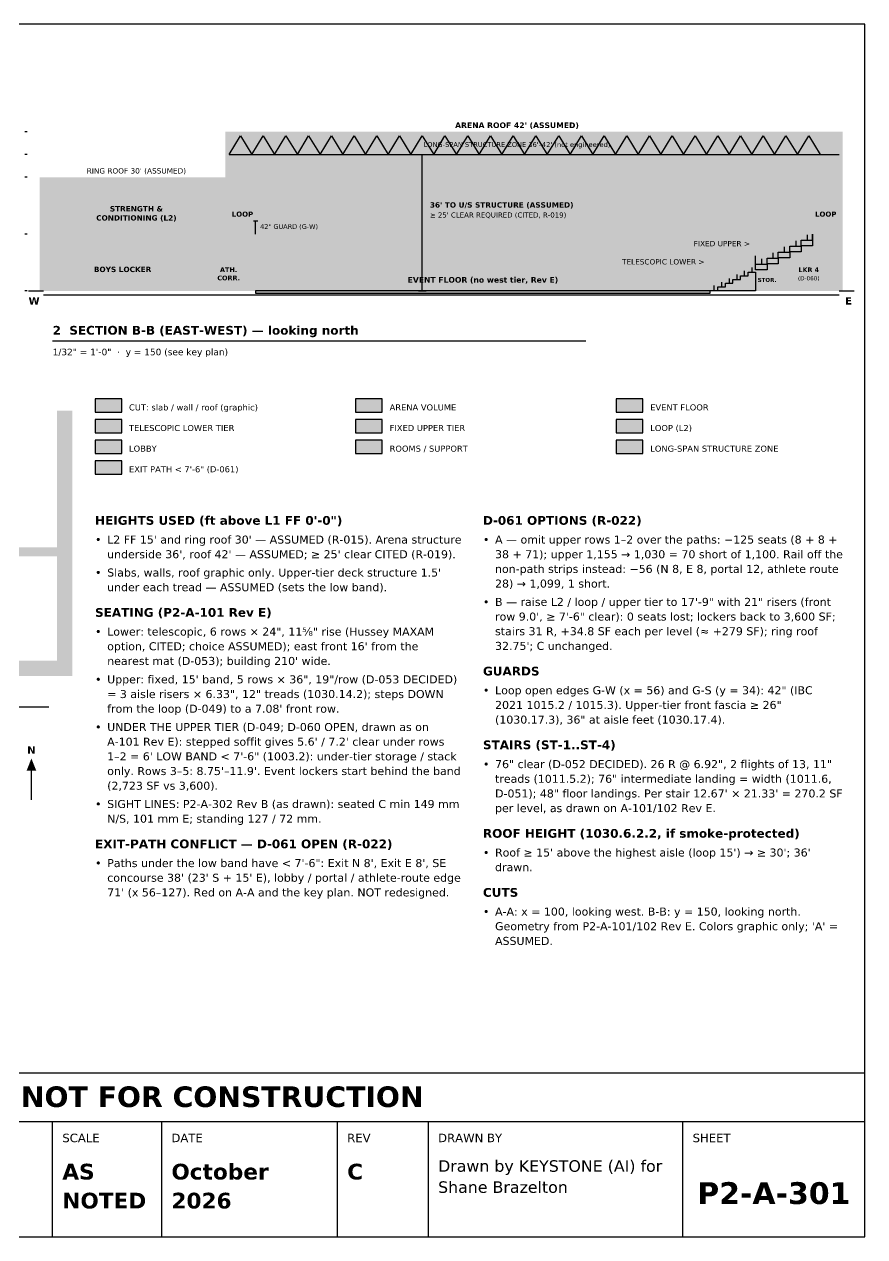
# Model space of a CAD drawing. Header units: inches. Extents: x 0.5 to 16.5, y 0.5 to 10.5.
# Drawn here: x 9.57 to 16.5, y 0.5 to 10.5 of the extents above; entities that cross this region are included whole.
import ezdxf
from ezdxf.enums import TextEntityAlignment as Align

# ---------------------------------------------------------------- set-up
doc = ezdxf.new("R2010")
doc.units = ezdxf.units.IN
doc.header["$MEASUREMENT"] = 0
for name, color, linetype in [('A-ANNO-TEXT', 7, 'Continuous'), ('A-SECT-CUTL', 7, 'Continuous'), ('A-SECT-DATM', 7, 'Continuous'), ('A-SECT-FILL', 7, 'Continuous'), ('A-SECT-GUAR', 7, 'Continuous'), ('A-SECT-IDEN', 7, 'Continuous'), ('G-ANNO-TTLB', 7, 'Continuous')]:
    doc.layers.add(name, color=color, linetype=linetype)
doc.styles.add('KS-BOLD', font='DejaVuSans-Bold.ttf')
doc.styles.add('KS-REG', font='DejaVuSans.ttf')

msp = doc.modelspace()

# ---------------------------------------------------------------- hatches: boundary and pattern name
at = {"layer": 'A-ANNO-TEXT', "true_color": 0x000000}
msp.add_hatch(color=7, dxfattribs=at).paths.add_polyline_path([(9.585, 4.344), (9.625, 4.444), (9.665, 4.344)])
at = {"layer": 'A-SECT-CUTL', "true_color": 0x3c3c3c}
for points in [[(11.225, 9.206), (11.256, 9.206), (11.256, 9.613), (11.225, 9.613)], [(11.256, 9.581), (16.288, 9.581), (16.288, 9.613), (11.256, 9.613)], [(16.288, 8.3), (16.319, 8.3), (16.319, 9.613), (16.288, 9.613)], [(9.694, 8.3), (9.725, 8.3), (9.725, 9.238), (9.694, 9.238)], [(9.725, 9.206), (11.256, 9.206), (11.256, 9.238), (9.725, 9.238)], [(11.241, 8.769), (11.272, 8.769), (11.272, 9.206), (11.241, 9.206)], [(9.725, 8.738), (11.475, 8.738), (11.475, 8.769), (9.725, 8.769)], [(11.014, 8.3), (11.045, 8.3), (11.045, 8.738), (11.014, 8.738)], [(16.069, 8.738), (16.288, 8.738), (16.288, 8.769), (16.069, 8.769)], [(15.756, 8.3), (15.787, 8.3), (15.787, 8.573), (15.756, 8.573)], [(15.6, 8.3), (15.631, 8.3), (15.631, 8.474), (15.6, 8.474)], [(9.837, 5.125), (9.962, 5.125), (9.962, 7.312), (9.837, 7.312)], [(9.045, 6.112), (9.837, 6.112), (9.837, 6.187), (9.045, 6.187)], [(6.92, 5.125), (9.962, 5.125), (9.962, 5.25), (6.92, 5.25)]]:
    msp.add_hatch(color=7, dxfattribs=at).paths.add_polyline_path(points)
at = {"layer": 'A-SECT-CUTL', "true_color": 0xa7b3c3}
msp.add_hatch(color=7, dxfattribs=at).paths.add_polyline_path([(15.6, 8.521), (15.694, 8.521), (15.694, 8.571), (15.787, 8.571), (15.787, 8.62), (15.881, 8.62), (15.881, 8.67), (15.975, 8.67), (15.975, 8.719), (16.069, 8.719), (16.069, 8.769), (16.069, 8.738), (16.069, 8.672), (15.975, 8.672), (15.975, 8.623), (15.881, 8.623), (15.881, 8.573), (15.787, 8.573), (15.787, 8.524), (15.694, 8.524), (15.694, 8.474), (15.6, 8.474)])
at = {"layer": 'A-SECT-CUTL', "true_color": 0xd88a8a}
msp.add_hatch(color=7, dxfattribs=at).paths.add_polyline_path([(15.225, 8.3), (15.225, 8.305), (15.287, 8.305), (15.287, 8.335), (15.35, 8.335), (15.35, 8.365), (15.412, 8.365), (15.412, 8.396), (15.475, 8.396), (15.475, 8.426), (15.537, 8.426), (15.537, 8.456), (15.6, 8.456), (15.6, 8.3)])
at = {"layer": 'A-SECT-CUTL', "true_color": 0xd9b77e}
msp.add_hatch(color=7, dxfattribs=at).paths.add_polyline_path([(11.475, 8.281), (15.225, 8.281), (15.225, 8.3), (11.475, 8.3)])
at = {"layer": 'A-SECT-FILL', "true_color": 0xcfcfcf}
for points in [[(11.256, 9.425), (16.288, 9.425), (16.288, 9.613), (11.256, 9.613)], [(14.45, 6.96), (14.67, 6.96), (14.67, 7.07), (14.45, 7.07)]]:
    msp.add_hatch(color=7, dxfattribs=at).paths.add_polyline_path(points)
at = {"layer": 'A-SECT-FILL', "true_color": 0xe8f0f8}
for points in [[(11.256, 8.3), (16.288, 8.3), (16.288, 9.425), (11.256, 9.425)], [(12.3, 7.3), (12.52, 7.3), (12.52, 7.41), (12.3, 7.41)]]:
    msp.add_hatch(color=7, dxfattribs=at).paths.add_polyline_path(points)
at = {"layer": 'A-SECT-FILL', "true_color": 0xf0ece4}
for points in [[(9.725, 8.769), (11.256, 8.769), (11.256, 9.206), (9.725, 9.206)], [(9.725, 8.3), (11.475, 8.3), (11.475, 8.738), (9.725, 8.738)], [(15.6, 8.3), (16.288, 8.3), (16.288, 8.738), (16.069, 8.738), (16.069, 8.672), (15.975, 8.672), (15.975, 8.623), (15.881, 8.623), (15.881, 8.573), (15.787, 8.573), (15.787, 8.524), (15.694, 8.524), (15.694, 8.474), (15.6, 8.474)], [(12.3, 6.96), (12.52, 6.96), (12.52, 7.07), (12.3, 7.07)]]:
    msp.add_hatch(color=7, dxfattribs=at).paths.add_polyline_path(points)
at = {"layer": 'A-SECT-FILL', "true_color": 0xc8693a}
for points in [[(11.256, 8.769), (11.475, 8.769), (11.475, 8.78), (11.256, 8.78)], [(16.069, 8.769), (16.288, 8.769), (16.288, 8.78), (16.069, 8.78)], [(14.45, 7.13), (14.67, 7.13), (14.67, 7.24), (14.45, 7.24)]]:
    msp.add_hatch(color=7, dxfattribs=at).paths.add_polyline_path(points)
at = {"layer": 'A-SECT-FILL', "true_color": 0xdcd6ca}
msp.add_hatch(color=7, dxfattribs=at).paths.add_polyline_path([(15.6, 8.3), (15.6, 8.474), (15.694, 8.474), (15.694, 8.524), (15.787, 8.524), (15.787, 8.3)])
at = {"layer": 'A-SECT-FILL', "true_color": 0x3c3c3c}
msp.add_hatch(color=7, dxfattribs=at).paths.add_polyline_path([(10.15, 7.3), (10.37, 7.3), (10.37, 7.41), (10.15, 7.41)])
at = {"layer": 'A-SECT-FILL', "true_color": 0xd9b77e}
msp.add_hatch(color=7, dxfattribs=at).paths.add_polyline_path([(14.45, 7.3), (14.67, 7.3), (14.67, 7.41), (14.45, 7.41)])
at = {"layer": 'A-SECT-FILL', "true_color": 0xd88a8a}
msp.add_hatch(color=7, dxfattribs=at).paths.add_polyline_path([(10.15, 7.13), (10.37, 7.13), (10.37, 7.24), (10.15, 7.24)])
at = {"layer": 'A-SECT-FILL', "true_color": 0xa7b3c3}
msp.add_hatch(color=7, dxfattribs=at).paths.add_polyline_path([(12.3, 7.13), (12.52, 7.13), (12.52, 7.24), (12.3, 7.24)])
at = {"layer": 'A-SECT-FILL', "true_color": 0xf5e7c6}
msp.add_hatch(color=7, dxfattribs=at).paths.add_polyline_path([(10.15, 6.96), (10.37, 6.96), (10.37, 7.07), (10.15, 7.07)])
at = {"layer": 'A-SECT-FILL', "true_color": 0xf2b8b8}
msp.add_hatch(color=7, dxfattribs=at).paths.add_polyline_path([(10.15, 6.79), (10.37, 6.79), (10.37, 6.9), (10.15, 6.9)])

# ---------------------------------------------------------------- linework, layer by layer
at = {"layer": 'A-ANNO-TEXT'}
for p, q in [((9.8, 7.89), (14.2, 7.89)), ((7.07, 4.87), (9.77, 4.87)), ((9.625, 4.104), (9.625, 4.404))]:
    msp.add_line(p, q, dxfattribs=at)
at = {"layer": 'A-SECT-CUTL'}
for p, q in [((11.256, 9.425), (16.288, 9.425)), ((9.6, 8.3), (9.725, 8.3)), ((16.288, 8.3), (16.413, 8.3)), ((9.725, 8.269), (16.288, 8.269))]:
    msp.add_line(p, q, dxfattribs=at)
for points in [[(15.6, 8.521), (15.694, 8.521), (15.694, 8.571), (15.787, 8.571), (15.787, 8.62), (15.881, 8.62), (15.881, 8.67), (15.975, 8.67), (15.975, 8.719), (16.069, 8.719), (16.069, 8.769), (16.069, 8.738), (16.069, 8.672), (15.975, 8.672), (15.975, 8.623), (15.881, 8.623), (15.881, 8.573), (15.787, 8.573), (15.787, 8.524), (15.694, 8.524), (15.694, 8.474), (15.6, 8.474)], [(15.225, 8.3), (15.225, 8.305), (15.287, 8.305), (15.287, 8.335), (15.35, 8.335), (15.35, 8.365), (15.412, 8.365), (15.412, 8.396), (15.475, 8.396), (15.475, 8.426), (15.537, 8.426), (15.537, 8.456), (15.6, 8.456), (15.6, 8.3)], [(11.475, 8.281), (15.225, 8.281), (15.225, 8.3), (11.475, 8.3)]]:
    msp.add_lwpolyline(points, close=True, dxfattribs=at)
at = {"layer": 'A-SECT-DATM'}
for p, q in [((9.59, 9.613), (9.57, 9.613)), ((9.59, 9.425), (9.57, 9.425)), ((12.819, 9.425), (12.881, 9.425)), ((12.85, 8.3), (12.85, 9.425)), ((9.59, 9.238), (9.57, 9.238)), ((9.59, 8.769), (9.57, 8.769)), ((9.59, 8.3), (9.57, 8.3)), ((12.819, 8.3), (12.881, 8.3))]:
    msp.add_line(p, q, dxfattribs=at)
at = {"layer": 'A-SECT-FILL'}
for p, q in [((11.256, 9.425), (11.35, 9.581)), ((11.35, 9.581), (11.444, 9.425)), ((11.444, 9.425), (11.537, 9.581)), ((11.537, 9.581), (11.631, 9.425)), ((11.631, 9.425), (11.725, 9.581)), ((11.725, 9.581), (11.819, 9.425)), ((11.819, 9.425), (11.912, 9.581)), ((11.912, 9.581), (12.006, 9.425)), ((12.006, 9.425), (12.1, 9.581)), ((12.1, 9.581), (12.194, 9.425)), ((12.194, 9.425), (12.287, 9.581)), ((12.287, 9.581), (12.381, 9.425)), ((12.381, 9.425), (12.475, 9.581)), ((12.475, 9.581), (12.569, 9.425)), ((12.569, 9.425), (12.662, 9.581)), ((12.662, 9.581), (12.756, 9.425)), ((12.756, 9.425), (12.85, 9.581)), ((12.85, 9.581), (12.944, 9.425)), ((12.944, 9.425), (13.037, 9.581)), ((13.037, 9.581), (13.131, 9.425)), ((13.131, 9.425), (13.225, 9.581)), ((13.225, 9.581), (13.319, 9.425)), ((13.319, 9.425), (13.412, 9.581)), ((13.412, 9.581), (13.506, 9.425)), ((13.506, 9.425), (13.6, 9.581)), ((13.6, 9.581), (13.694, 9.425)), ((13.694, 9.425), (13.787, 9.581)), ((13.787, 9.581), (13.881, 9.425)), ((13.881, 9.425), (13.975, 9.581)), ((13.975, 9.581), (14.069, 9.425)), ((14.069, 9.425), (14.162, 9.581)), ((14.162, 9.581), (14.256, 9.425)), ((14.256, 9.425), (14.35, 9.581)), ((14.35, 9.581), (14.444, 9.425)), ((14.444, 9.425), (14.537, 9.581)), ((14.537, 9.581), (14.631, 9.425)), ((14.631, 9.425), (14.725, 9.581)), ((14.725, 9.581), (14.819, 9.425)), ((14.819, 9.425), (14.912, 9.581)), ((14.912, 9.581), (15.006, 9.425)), ((15.006, 9.425), (15.1, 9.581)), ((15.1, 9.581), (15.194, 9.425)), ((15.194, 9.425), (15.287, 9.581)), ((15.287, 9.581), (15.381, 9.425)), ((15.381, 9.425), (15.475, 9.581)), ((15.475, 9.581), (15.569, 9.425)), ((15.569, 9.425), (15.662, 9.581)), ((15.662, 9.581), (15.756, 9.425)), ((15.756, 9.425), (15.85, 9.581)), ((15.85, 9.581), (15.944, 9.425)), ((15.944, 9.425), (16.038, 9.581)), ((16.038, 9.581), (16.131, 9.425)), ((15.933, 8.67), (15.933, 8.714)), ((16.027, 8.719), (16.027, 8.763)), ((15.745, 8.571), (15.745, 8.615)), ((15.839, 8.62), (15.839, 8.664)), ((15.652, 8.521), (15.652, 8.565)), ((15.384, 8.365), (15.384, 8.404)), ((15.447, 8.396), (15.447, 8.435)), ((15.509, 8.426), (15.509, 8.465)), ((15.572, 8.456), (15.572, 8.495)), ((15.259, 8.305), (15.259, 8.344)), ((15.322, 8.335), (15.322, 8.374))]:
    msp.add_line(p, q, dxfattribs=at)
for points in [[(10.15, 7.3), (10.37, 7.3), (10.37, 7.41), (10.15, 7.41)], [(12.3, 7.3), (12.52, 7.3), (12.52, 7.41), (12.3, 7.41)], [(14.45, 7.3), (14.67, 7.3), (14.67, 7.41), (14.45, 7.41)], [(10.15, 7.13), (10.37, 7.13), (10.37, 7.24), (10.15, 7.24)], [(12.3, 7.13), (12.52, 7.13), (12.52, 7.24), (12.3, 7.24)], [(14.45, 7.13), (14.67, 7.13), (14.67, 7.24), (14.45, 7.24)], [(10.15, 6.96), (10.37, 6.96), (10.37, 7.07), (10.15, 7.07)], [(12.3, 6.96), (12.52, 6.96), (12.52, 7.07), (12.3, 7.07)], [(14.45, 6.96), (14.67, 6.96), (14.67, 7.07), (14.45, 7.07)], [(10.15, 6.79), (10.37, 6.79), (10.37, 6.9), (10.15, 6.9)]]:
    msp.add_lwpolyline(points, close=True, dxfattribs=at)
at = {"layer": 'A-SECT-GUAR'}
for p, q in [((11.456, 8.878), (11.494, 8.878)), ((11.475, 8.769), (11.475, 8.878)), ((15.6, 8.521), (15.6, 8.589))]:
    msp.add_line(p, q, dxfattribs=at)
at = {"layer": 'G-ANNO-TTLB'}
for p, q in [((0.5, 1.45), (16.5, 1.45)), ((9.8, 0.5), (9.8, 1.45)), ((10.7, 0.5), (10.7, 1.45)), ((12.15, 0.5), (12.15, 1.45)), ((12.9, 0.5), (12.9, 1.45)), ((15, 0.5), (15, 1.45))]:
    msp.add_line(p, q, dxfattribs=at)
for points in [[(0.5, 0.5), (16.5, 0.5), (16.5, 10.5), (0.5, 10.5)], [(0.5, 1.45), (16.5, 1.45), (16.5, 1.85), (0.5, 1.85)]]:
    msp.add_lwpolyline(points, close=True, dxfattribs=at)

# ---------------------------------------------------------------- texts
at = {"layer": 'A-ANNO-TEXT'}
for s, height, style, p in [('2  SECTION B-B (EAST-WEST) — looking north', 0.072, 'KS-BOLD', (9.8, 7.94)), ('1/32" = 1\'-0"  ·  y = 150 (see key plan)', 0.054, 'KS-REG', (9.8, 7.77)), ('CUT: slab / wall / roof (graphic)', 0.05, 'KS-REG', (10.43, 7.315)), ('ARENA VOLUME', 0.05, 'KS-REG', (12.58, 7.315)), ('EVENT FLOOR', 0.05, 'KS-REG', (14.73, 7.315)), ('TELESCOPIC LOWER TIER', 0.05, 'KS-REG', (10.43, 7.145)), ('FIXED UPPER TIER', 0.05, 'KS-REG', (12.58, 7.145)), ('LOOP (L2)', 0.05, 'KS-REG', (14.73, 7.145)), ('LOBBY', 0.05, 'KS-REG', (10.43, 6.975)), ('ROOMS / SUPPORT', 0.05, 'KS-REG', (12.58, 6.975)), ('LONG-SPAN STRUCTURE ZONE', 0.05, 'KS-REG', (14.73, 6.975)), ('EXIT PATH < 7\'-6" (D-061)', 0.05, 'KS-REG', (10.43, 6.805)), ('HEIGHTS USED (ft above L1 FF 0\'-0")', 0.072, 'KS-BOLD', (10.15, 6.372)), ('D-061 OPTIONS (R-022)', 0.072, 'KS-BOLD', (13.35, 6.372)), ('•', 0.066, 'KS-REG', (10.15, 6.217)), ("L2 FF 15' and ring roof 30' — ASSUMED (R-015). Arena structure", 0.066, 'KS-REG', (10.25, 6.217)), ('•', 0.066, 'KS-REG', (13.35, 6.217)), ('A — omit upper rows 1–2 over the paths: −125 seats (8 + 8 +', 0.066, 'KS-REG', (13.45, 6.217)), ("underside 36', roof 42' — ASSUMED; ≥ 25' clear CITED (R-019).", 0.066, 'KS-REG', (10.25, 6.096)), ('38 + 71); upper 1,155 → 1,030 = 70 short of 1,100. Rail off the', 0.066, 'KS-REG', (13.45, 6.096)), ("Slabs, walls, roof graphic only. Upper-tier deck structure 1.5'", 0.066, 'KS-REG', (10.25, 5.945)), ('non-path strips instead: −56 (N 8, E 8, portal 12, athlete route', 0.066, 'KS-REG', (13.45, 5.975)), ('•', 0.066, 'KS-REG', (10.15, 5.945)), ('28) → 1,099, 1 short.', 0.066, 'KS-REG', (13.45, 5.854)), ('under each tread — ASSUMED (sets the low band).', 0.066, 'KS-REG', (10.25, 5.824)), ('•', 0.066, 'KS-REG', (13.35, 5.703)), ('B — raise L2 / loop / upper tier to 17\'-9" with 21" risers (front', 0.066, 'KS-REG', (13.45, 5.703)), ('SEATING (P2-A-101 Rev E)', 0.072, 'KS-BOLD', (10.15, 5.613)), ('row 9.0\', ≥ 7\'-6" clear): 0 seats lost; lockers back to 3,600 SF;', 0.066, 'KS-REG', (13.45, 5.582)), ('•', 0.066, 'KS-REG', (10.15, 5.458)), ('Lower: telescopic, 6 rows × 24", 11⅝" rise (Hussey MAXAM', 0.066, 'KS-REG', (10.25, 5.458)), ('stairs 31 R, +34.8 SF each per level (≈ +279 SF); ring roof', 0.066, 'KS-REG', (13.45, 5.461)), ("option, CITED; choice ASSUMED); east front 16' from the", 0.066, 'KS-REG', (10.25, 5.337)), ("32.75'; C unchanged.", 0.066, 'KS-REG', (13.45, 5.34)), ("nearest mat (D-053); building 210' wide.", 0.066, 'KS-REG', (10.25, 5.216)), ('GUARDS', 0.072, 'KS-BOLD', (13.35, 5.129)), ('•', 0.066, 'KS-REG', (10.15, 5.064)), ('Upper: fixed, 15\' band, 5 rows × 36", 19"/row (D-053 DECIDED)', 0.066, 'KS-REG', (10.25, 5.064)), ('= 3 aisle risers × 6.33", 12" treads (1030.14.2); steps DOWN', 0.066, 'KS-REG', (10.25, 4.943)), ('•', 0.066, 'KS-REG', (13.35, 4.974)), ('Loop open edges G-W (x = 56) and G-S (y = 34): 42" (IBC', 0.066, 'KS-REG', (13.45, 4.974)), ('2021 1015.2 / 1015.3). Upper-tier front fascia ≥ 26"', 0.066, 'KS-REG', (13.45, 4.853)), ("from the loop (D-049) to a 7.08' front row.", 0.066, 'KS-REG', (10.25, 4.822)), ('(1030.17.3), 36" at aisle feet (1030.17.4).', 0.066, 'KS-REG', (13.45, 4.732)), ('•', 0.066, 'KS-REG', (10.15, 4.671)), ('UNDER THE UPPER TIER (D-049; D-060 OPEN, drawn as on', 0.066, 'KS-REG', (10.25, 4.671)), ("A-101 Rev E): stepped soffit gives 5.6' / 7.2' clear under rows", 0.066, 'KS-REG', (10.25, 4.55)), ('STAIRS (ST-1..ST-4)', 0.072, 'KS-BOLD', (13.35, 4.521)), ('1–2 = 6\' LOW BAND < 7\'-6" (1003.2): under-tier storage / stack', 0.066, 'KS-REG', (10.25, 4.429)), ('•', 0.066, 'KS-REG', (13.35, 4.365)), ('76" clear (D-052 DECIDED). 26 R @ 6.92", 2 flights of 13, 11"', 0.066, 'KS-REG', (13.45, 4.365)), ("only. Rows 3–5: 8.75'–11.9'. Event lockers start behind the band", 0.066, 'KS-REG', (10.25, 4.308)), ('treads (1011.5.2); 76" intermediate landing = width (1011.6,', 0.066, 'KS-REG', (13.45, 4.244)), ('(2,723 SF vs 3,600).', 0.066, 'KS-REG', (10.25, 4.187)), ('SIGHT LINES: P2-A-302 Rev B (as drawn): seated C min 149 mm', 0.066, 'KS-REG', (10.25, 4.036)), ('D-051); 48" floor landings. Per stair 12.67\' × 21.33\' = 270.2 SF', 0.066, 'KS-REG', (13.45, 4.123)), ('•', 0.066, 'KS-REG', (10.15, 4.036)), ('per level, as drawn on A-101/102 Rev E.', 0.066, 'KS-REG', (13.45, 4.002)), ('N/S, 101 mm E; standing 127 / 72 mm.', 0.066, 'KS-REG', (10.25, 3.915)), ('ROOF HEIGHT (1030.6.2.2, if smoke-protected)', 0.072, 'KS-BOLD', (13.35, 3.791)), ('EXIT-PATH CONFLICT — D-061 OPEN (R-022)', 0.072, 'KS-BOLD', (10.15, 3.704)), ("Roof ≥ 15' above the highest aisle (loop 15') → ≥ 30'; 36'", 0.066, 'KS-REG', (13.45, 3.636)), ('Paths under the low band have < 7\'-6": Exit N 8\', Exit E 8\', SE', 0.066, 'KS-REG', (10.25, 3.549)), ('•', 0.066, 'KS-REG', (13.35, 3.636)), ('•', 0.066, 'KS-REG', (10.15, 3.549)), ('drawn.', 0.066, 'KS-REG', (13.45, 3.515)), ("concourse 38' (23' S + 15' E), lobby / portal / athlete-route edge", 0.066, 'KS-REG', (10.25, 3.428)), ("71' (x 56–127). Red on A-A and the key plan. NOT redesigned.", 0.066, 'KS-REG', (10.25, 3.307)), ('CUTS', 0.072, 'KS-BOLD', (13.35, 3.304)), ('A-A: x = 100, looking west. B-B: y = 150, looking north.', 0.066, 'KS-REG', (13.45, 3.149)), ('•', 0.066, 'KS-REG', (13.35, 3.149)), ("Geometry from P2-A-101/102 Rev E. Colors graphic only; 'A' =", 0.066, 'KS-REG', (13.45, 3.028)), ('ASSUMED.', 0.066, 'KS-REG', (13.45, 2.907))]:
    msp.add_text(s, height=height, dxfattribs=dict(at, style=style)).set_placement(p)
at = {"layer": 'A-ANNO-TEXT', "style": 'KS-BOLD'}
msp.add_text('N', height=0.06, dxfattribs=at).set_placement((9.625, 4.484), align=Align.CENTER)
at = {"layer": 'A-SECT-DATM'}
for s, height, style, p in [("36' TO U/S STRUCTURE (ASSUMED)", 0.044, 'KS-BOLD', (12.912, 8.988)), ("≥ 25' CLEAR REQUIRED (CITED, R-019)", 0.042, 'KS-REG', (12.912, 8.906))]:
    msp.add_text(s, height=height, dxfattribs=dict(at, style=style)).set_placement(p)
at = {"layer": 'A-SECT-GUAR', "style": 'KS-REG'}
msp.add_text('42" GUARD (G-W)', height=0.039, dxfattribs=at).set_placement((11.512, 8.812))
at = {"layer": 'A-SECT-IDEN'}
for s, height, style, p in [("ARENA ROOF 42' (ASSUMED)", 0.046, 'KS-BOLD', (13.631, 9.644)), ("LONG-SPAN STRUCTURE ZONE 36'–42' (not engineered)", 0.04, 'KS-REG', (13.631, 9.488)), ("RING ROOF 30' (ASSUMED)", 0.044, 'KS-REG', (10.491, 9.269)), ('STRENGTH &', 0.044, 'KS-BOLD', (10.491, 8.956)), ('CONDITIONING (L2)', 0.044, 'KS-BOLD', (10.491, 8.881)), ('LOOP', 0.042, 'KS-BOLD', (11.366, 8.913)), ('LOOP', 0.042, 'KS-BOLD', (16.178, 8.913)), ('BOYS LOCKER', 0.044, 'KS-BOLD', (10.377, 8.456)), ('CORR.', 0.039, 'KS-BOLD', (11.252, 8.388)), ('ATH.', 0.039, 'KS-BOLD', (11.252, 8.456)), ('EVENT FLOOR (no west tier, Rev E)', 0.046, 'KS-BOLD', (13.35, 8.369)), ('STOR.', 0.033, 'KS-BOLD', (15.694, 8.375)), ('(D-060)', 0.034, 'KS-REG', (16.038, 8.388)), ('LKR 4', 0.038, 'KS-BOLD', (16.038, 8.456)), ('W', 0.06, 'KS-BOLD', (9.647, 8.188)), ('E', 0.06, 'KS-BOLD', (16.366, 8.188))]:
    msp.add_text(s, height=height, dxfattribs=dict(at, style=style)).set_placement(p, align=Align.CENTER)
at = {"layer": 'A-SECT-IDEN', "style": 'KS-REG'}
for s, p in [('FIXED UPPER >', (15.553, 8.669)), ('TELESCOPIC LOWER >', (15.178, 8.519))]:
    msp.add_text(s, height=0.044, dxfattribs=at).set_placement(p, align=Align.RIGHT)
at = {"layer": 'G-ANNO-TTLB', "style": 'KS-BOLD'}
for s, height, p in [('PRELIMINARY — CONCEPTUAL DESIGN — NOT FOR CONSTRUCTION', 0.17, (8.5, 1.57)), ('P2-A-301', 0.18, (15.75, 0.77))]:
    msp.add_text(s, height=height, dxfattribs=at).set_placement(p, align=Align.CENTER)
at = {"layer": 'G-ANNO-TTLB'}
for s, height, style, p in [('SCALE', 0.07, 'KS-REG', (9.88, 1.28)), ('DATE', 0.07, 'KS-REG', (10.78, 1.28)), ('REV', 0.07, 'KS-REG', (12.23, 1.28)), ('DRAWN BY', 0.07, 'KS-REG', (12.98, 1.28)), ('SHEET', 0.07, 'KS-REG', (15.08, 1.28)), ('AS', 0.13, 'KS-BOLD', (9.88, 0.972)), ('October', 0.13, 'KS-BOLD', (10.78, 0.972)), ('C', 0.13, 'KS-BOLD', (12.23, 0.972)), ('Drawn by KEYSTONE (AI) for', 0.095, 'KS-REG', (12.98, 1.036)), ('Shane Brazelton', 0.095, 'KS-REG', (12.98, 0.862)), ('NOTED', 0.13, 'KS-BOLD', (9.88, 0.733)), ('2026', 0.13, 'KS-BOLD', (10.78, 0.733))]:
    msp.add_text(s, height=height, dxfattribs=dict(at, style=style)).set_placement(p)

doc.saveas('drawing.dxf')
